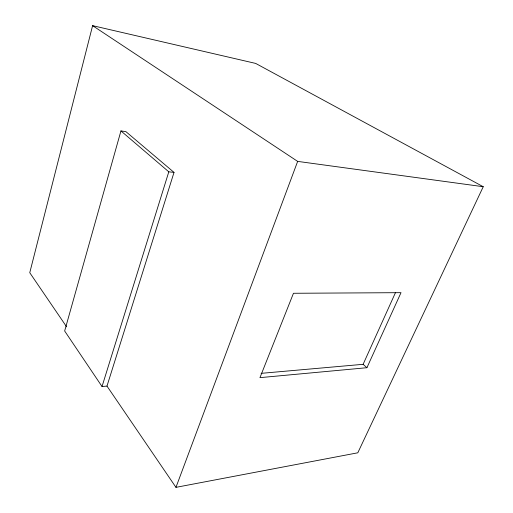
<?xml version="1.0" encoding="UTF-8"?>
<svg xmlns="http://www.w3.org/2000/svg" width="513" height="513" viewBox="0 0 513 513"><rect width="100%" height="100%" fill="white"/><g stroke="black" fill="none" stroke-linecap="round" stroke-linejoin="round"><path stroke-width="0.77" d="M106.986 386.09L102.029 386.526L64.657 330.988L120.946 130.924L125.877 131.623L174.022 172.394L106.986 386.09L175.959 487.35L357.805 452.799L483.24 186.719L255.679 63.42L92.609 25.65L29.76 272.711L66.639 326.852M102.029 386.526L168.803 171.823L120.946 130.924M175.959 487.35L297.655 161.39L92.609 25.65M261.111 373.349L363.114 364.313L395.549 292.455M366.923 367.712L401.012 292.666L293.468 293.276L259.95 377.651L366.923 367.712L363.114 364.313M168.803 171.823L174.022 172.394M297.655 161.39L483.24 186.719"/></g></svg>
